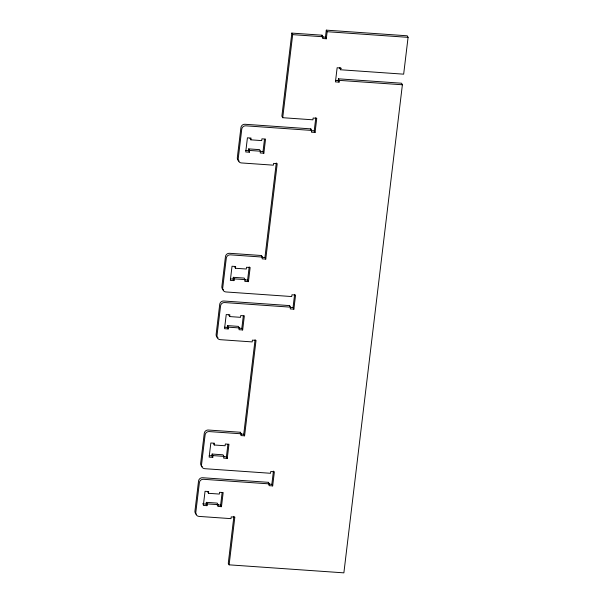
<?xml version="1.0" encoding="UTF-8"?>
<svg xmlns="http://www.w3.org/2000/svg" width="603" height="603" viewBox="0 0 603 603"><rect width="100%" height="100%" fill="white"/><g stroke="black" fill="none" stroke-linecap="round" stroke-linejoin="round"><path stroke-width="0.9" d="M208.457 493.307L208.668 491.535L205.043 491.287L203.347 505.42L206.972 505.676L206.128 504.123L206.347 502.352L217.216 503.113L218.06 504.666L217.849 506.43L221.467 506.686L223.163 492.545L219.545 492.297L219.326 494.061L208.457 493.307L207.613 491.754M214.246 444.999L214.464 443.228L210.839 442.979L209.143 457.112L212.769 457.368L211.924 455.815L212.135 454.051L223.004 454.805L223.849 456.358L223.638 458.129L227.263 458.378L228.959 444.238L225.334 443.989L225.123 445.753L214.246 444.999L213.409 443.446M229.645 316.567L229.856 314.804L226.238 314.547L224.542 328.688L228.16 328.944L227.323 327.391L227.535 325.62L238.404 326.381L239.248 327.934L239.037 329.698L242.662 329.954L244.358 315.814L240.733 315.565L240.522 317.329L229.645 316.567L228.801 315.015M235.441 268.267L235.652 266.496L232.027 266.247L230.331 280.38L233.956 280.636L233.112 279.083L233.323 277.312L244.2 278.073L245.037 279.626L244.826 281.397L248.451 281.646L250.147 267.506L246.521 267.257L246.31 269.021L235.441 268.267L234.597 266.714M250.833 139.836L251.052 138.072L247.426 137.816L245.73 151.956L249.356 152.212L248.511 150.66L248.722 148.888L259.591 149.65L260.436 151.202L260.225 152.966L263.85 153.222L265.546 139.082L261.921 138.833L261.71 140.597L250.833 139.836L249.996 138.283M206.972 505.676L207.183 503.904L206.347 502.352M212.769 457.368L212.98 455.597L212.135 454.051M228.16 328.944L228.379 327.173L227.535 325.62M233.956 280.636L234.168 278.865L233.323 277.312M249.356 152.212L249.567 150.441L248.722 148.888M221.467 506.686L220.63 505.133L222.108 492.764M227.263 458.378L226.419 456.825L227.904 444.456M242.662 329.954L241.818 328.401L243.303 316.032M248.451 281.646L247.607 280.094L249.197 266.843M263.85 153.222L263.006 151.67L264.491 139.301M240.22 433.135L240.326 432.253L208.314 430.022A3.693 3.497 -28.5 0 0 204.266 433.301L200.663 463.345A3.693 3.497 -28.5 0 0 202.246 466.624M261.401 256.516L261.521 255.521L229.509 253.29A3.693 3.497 -28.5 0 0 225.462 256.569L221.859 286.613A3.693 3.497 -28.5 0 0 223.442 289.892M240.326 432.253L241.17 433.806L240.959 435.577L244.584 435.826L256.026 340.394L252.401 340.137L252.19 341.909L220.178 339.67A3.693 3.497 -28.5 0 1 216.974 335.886L220.577 305.842A3.693 3.497 -28.5 0 1 224.625 302.555L290.465 307.153L290.254 308.917L293.872 309.173L295.568 295.033L291.95 294.784L291.731 296.548L225.899 291.95A3.693 3.497 -28.5 0 1 222.695 288.166L226.298 258.122A3.693 3.497 -28.5 0 1 230.346 254.843L262.358 257.074L262.147 258.838L265.772 259.094L277.214 163.662L273.589 163.405L273.378 165.169L241.366 162.938A3.693 3.497 -28.5 0 1 238.17 159.154L241.765 129.11A3.693 3.497 -28.5 0 1 245.813 125.823L311.653 130.421L311.442 132.185L315.067 132.441L316.756 118.301L313.138 118.045L312.927 119.816L282.724 117.706L281.88 116.153L291.837 33.09L322.04 35.2L322.884 36.753L322.673 38.517L326.298 38.773L327.143 31.703L326.298 30.15L407.236 35.796L408.08 37.348L403.663 74.169L340.544 69.767L339.745 67.883M233.904 516.319L228.273 563.292L229.117 564.838L343.876 572.85L402.389 84.774L401.553 83.222L338.434 78.82L338.223 80.583L339.059 82.136L335.441 81.887L337.137 67.747L340.755 67.996L340.544 69.767M244.584 435.826L243.74 434.273L255.084 339.693M265.772 259.094L264.928 257.541L276.272 162.961M229.117 564.838L234.838 517.125L231.213 516.869L231.002 518.64L198.99 516.402A3.693 3.497 -28.5 0 1 195.787 512.618L199.389 482.573A3.693 3.497 -28.5 0 1 203.437 479.287L269.277 483.885L269.059 485.649L272.684 485.905L274.38 471.765L270.755 471.516L270.543 473.28L204.711 468.689A3.693 3.497 -28.5 0 1 201.508 464.898L205.11 434.853A3.693 3.497 -28.5 0 1 209.158 431.575L241.17 433.806M282.724 117.706L292.681 34.642L291.837 33.09M268.312 483.327L268.433 482.332L202.593 477.734A3.693 3.497 -28.5 0 0 198.545 481.021L194.942 511.065A3.693 3.497 -28.5 0 0 196.231 514.14M289.515 306.482L289.621 305.6L223.781 301.003A3.693 3.497 -28.5 0 0 219.733 304.289L216.138 334.333A3.693 3.497 -28.5 0 0 218.03 337.778M310.703 129.751L310.809 128.869L244.976 124.271A3.693 3.497 -28.5 0 0 240.929 127.557L237.326 157.602A3.693 3.497 -28.5 0 0 239.218 161.046M321.934 36.082L322.04 35.2M272.684 485.905L271.84 484.352L273.43 471.101M293.872 309.173L293.035 307.62L294.618 294.362M315.067 132.441L314.223 130.889L315.814 117.63M326.298 38.773L325.454 37.22L326.298 30.15M339.059 82.136L339.278 80.372L338.434 78.82M327.143 31.703L408.08 37.348M292.681 34.642L322.884 36.753M322.281 37.002L325.454 37.22M339.7 68.214L341.283 68.327M339.278 80.372L402.389 84.774M335.502 80.395L338.223 80.583M311.502 130.7L314.223 130.889M249.567 150.441L260.436 151.202M245.79 150.471L248.511 150.66M260.285 151.481L263.006 151.67M261.988 257.338L264.928 257.541M234.168 278.865L245.037 279.626M230.391 278.895L233.112 279.083M244.893 279.905L247.607 280.094M290.314 307.432L293.035 307.62M228.379 327.173L239.248 327.934M224.602 327.203L227.323 327.391M239.097 328.213L241.818 328.401M240.793 434.07L243.74 434.273M212.98 455.597L223.849 456.358M209.203 455.627L211.924 455.815M223.698 456.637L226.419 456.825M268.674 484.134L271.84 484.352M207.183 503.904L218.06 504.666M202.51 503.867L206.128 504.123M217.005 504.884L220.63 505.133M310.809 128.869L311.653 130.421M289.621 305.6L290.465 307.153M261.521 255.521L262.358 257.074M268.433 482.332L269.277 483.885"/></g></svg>
